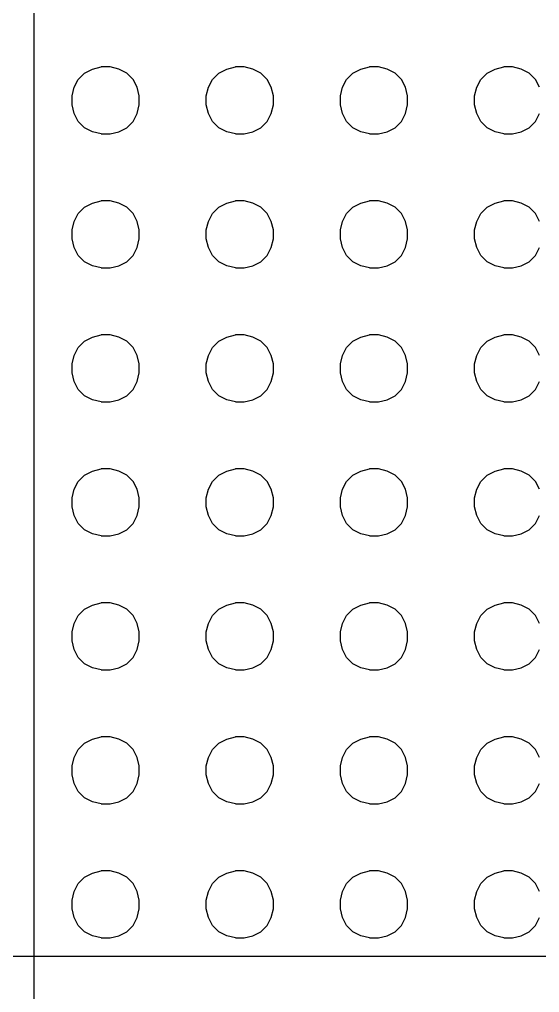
# Model space of a CAD drawing. Header units: inches. Extents: x -1316 to 22433, y -200 to 8737.
# Drawn here: x 250.215 to 251.377, y 597.117 to 599.293 of the extents above; entities that cross this region are included whole.
import ezdxf

# ---------------------------------------------------------------- set-up
doc = ezdxf.new("R2010")
doc.units = ezdxf.units.IN
doc.header["$LTSCALE"] = 10
doc.header["$MEASUREMENT"] = 0
doc.layers.get('0').update_dxf_attribs({"linetype": 'CONTINUOUS'})
for name, color, linetype in [('HATCH', 5, 'CONTINUOUS'), ('S-HDWR', 104, 'CONTINUOUS'), ('S-ROOF', 2, 'CONTINUOUS'), ('S-WALL', 6, 'CONTINUOUS'), ('WALL', 7, 'CONTINUOUS')]:
    doc.layers.add(name, color=color, linetype=linetype)

# ---------------------------------------------------------------- blocks, each defined once
blk = doc.blocks.new('*X345')
at = {"color": 0}
for p, q in [((313.8908, 24.5241), (313.9086, 24.533)), ((313.9086, 24.533), (313.928, 24.5378)), ((313.9479, 24.5378), (313.928, 24.5378)), ((313.9672, 24.533), (313.9479, 24.5378)), ((313.985, 24.5241), (313.9672, 24.533)), ((314.1906, 24.5241), (314.2084, 24.533)), ((314.2084, 24.533), (314.2277, 24.5378)), ((314.2476, 24.5378), (314.2277, 24.5378)), ((314.267, 24.533), (314.2476, 24.5378)), ((314.2848, 24.5241), (314.267, 24.533)), ((314.4903, 24.5241), (314.5081, 24.533)), ((314.5081, 24.533), (314.5275, 24.5378)), ((314.5474, 24.5378), (314.5275, 24.5378)), ((314.5667, 24.533), (314.5474, 24.5378)), ((314.5845, 24.5241), (314.5667, 24.533)), ((314.79, 24.5241), (314.8079, 24.533)), ((314.8079, 24.533), (314.8272, 24.5378)), ((314.8471, 24.5378), (314.8272, 24.5378)), ((314.8664, 24.533), (314.8471, 24.5378)), ((314.8843, 24.5241), (314.8664, 24.533)), ((313.8678, 24.4922), (313.8767, 24.51)), ((313.8767, 24.51), (313.8908, 24.5241)), ((313.9991, 24.51), (313.985, 24.5241)), ((314.008, 24.4922), (313.9991, 24.51)), ((314.1676, 24.4922), (314.1765, 24.51)), ((314.1765, 24.51), (314.1906, 24.5241)), ((314.2989, 24.51), (314.2848, 24.5241)), ((314.3078, 24.4922), (314.2989, 24.51)), ((314.4673, 24.4922), (314.4762, 24.51)), ((314.4762, 24.51), (314.4903, 24.5241)), ((314.5986, 24.51), (314.5845, 24.5241)), ((314.6075, 24.4922), (314.5986, 24.51)), ((314.767, 24.4922), (314.776, 24.51)), ((314.776, 24.51), (314.79, 24.5241)), ((314.8983, 24.51), (314.8843, 24.5241)), ((314.9073, 24.4922), (314.8983, 24.51)), ((313.863, 24.4729), (313.8678, 24.4922)), ((314.0129, 24.4729), (314.008, 24.4922)), ((314.1627, 24.4729), (314.1676, 24.4922)), ((314.3126, 24.4729), (314.3078, 24.4922)), ((314.4625, 24.4729), (314.4673, 24.4922)), ((314.6123, 24.4729), (314.6075, 24.4922)), ((314.7622, 24.4729), (314.767, 24.4922)), ((313.863, 24.4529), (313.863, 24.4729)), ((314.0129, 24.4529), (314.0129, 24.4729)), ((314.1627, 24.4529), (314.1627, 24.4729)), ((314.3126, 24.4529), (314.3126, 24.4729)), ((314.4625, 24.4529), (314.4625, 24.4729)), ((314.6123, 24.4529), (314.6123, 24.4729)), ((314.7622, 24.4529), (314.7622, 24.4729)), ((313.8678, 24.4336), (313.863, 24.4529)), ((314.008, 24.4336), (314.0129, 24.4529)), ((314.1676, 24.4336), (314.1627, 24.4529)), ((314.3078, 24.4336), (314.3126, 24.4529)), ((314.4673, 24.4336), (314.4625, 24.4529)), ((314.6075, 24.4336), (314.6123, 24.4529)), ((314.767, 24.4336), (314.7622, 24.4529)), ((313.8767, 24.4158), (313.8678, 24.4336)), ((313.9991, 24.4158), (314.008, 24.4336)), ((314.1765, 24.4158), (314.1676, 24.4336)), ((314.2989, 24.4158), (314.3078, 24.4336)), ((314.4762, 24.4158), (314.4673, 24.4336)), ((314.5986, 24.4158), (314.6075, 24.4336)), ((314.776, 24.4158), (314.767, 24.4336)), ((314.8983, 24.4158), (314.9073, 24.4336)), ((313.8908, 24.4017), (313.8767, 24.4158)), ((313.9086, 24.3928), (313.8908, 24.4017)), ((313.9672, 24.3928), (313.985, 24.4017)), ((313.985, 24.4017), (313.9991, 24.4158)), ((314.1906, 24.4017), (314.1765, 24.4158)), ((314.2084, 24.3928), (314.1906, 24.4017)), ((314.267, 24.3928), (314.2848, 24.4017)), ((314.2848, 24.4017), (314.2989, 24.4158)), ((314.4903, 24.4017), (314.4762, 24.4158)), ((314.5081, 24.3928), (314.4903, 24.4017)), ((314.5667, 24.3928), (314.5845, 24.4017)), ((314.5845, 24.4017), (314.5986, 24.4158)), ((314.79, 24.4017), (314.776, 24.4158)), ((314.8079, 24.3928), (314.79, 24.4017)), ((314.8664, 24.3928), (314.8843, 24.4017)), ((314.8843, 24.4017), (314.8983, 24.4158)), ((313.928, 24.388), (313.9086, 24.3928)), ((313.928, 24.388), (313.9479, 24.388)), ((313.9479, 24.388), (313.9672, 24.3928)), ((314.2277, 24.388), (314.2084, 24.3928)), ((314.2277, 24.388), (314.2476, 24.388)), ((314.2476, 24.388), (314.267, 24.3928)), ((314.5275, 24.388), (314.5081, 24.3928)), ((314.5275, 24.388), (314.5474, 24.388)), ((314.5474, 24.388), (314.5667, 24.3928)), ((314.8272, 24.388), (314.8079, 24.3928)), ((314.8272, 24.388), (314.8471, 24.388)), ((314.8471, 24.388), (314.8664, 24.3928)), ((313.8908, 24.2243), (313.9086, 24.2333)), ((313.9086, 24.2333), (313.928, 24.2381)), ((313.9479, 24.2381), (313.928, 24.2381)), ((313.9672, 24.2333), (313.9479, 24.2381)), ((313.985, 24.2243), (313.9672, 24.2333)), ((314.1906, 24.2243), (314.2084, 24.2333)), ((314.2084, 24.2333), (314.2277, 24.2381)), ((314.2476, 24.2381), (314.2277, 24.2381)), ((314.267, 24.2333), (314.2476, 24.2381)), ((314.2848, 24.2243), (314.267, 24.2333)), ((314.4903, 24.2243), (314.5081, 24.2333)), ((314.5081, 24.2333), (314.5275, 24.2381)), ((314.5474, 24.2381), (314.5275, 24.2381)), ((314.5667, 24.2333), (314.5474, 24.2381)), ((314.5845, 24.2243), (314.5667, 24.2333)), ((314.79, 24.2243), (314.8079, 24.2333)), ((314.8079, 24.2333), (314.8272, 24.2381)), ((314.8471, 24.2381), (314.8272, 24.2381)), ((314.8664, 24.2333), (314.8471, 24.2381)), ((314.8843, 24.2243), (314.8664, 24.2333)), ((313.8678, 24.1924), (313.8767, 24.2103)), ((313.8767, 24.2103), (313.8908, 24.2243)), ((313.9991, 24.2103), (313.985, 24.2243)), ((314.008, 24.1924), (313.9991, 24.2103)), ((314.1676, 24.1924), (314.1765, 24.2103)), ((314.1765, 24.2103), (314.1906, 24.2243)), ((314.2989, 24.2103), (314.2848, 24.2243)), ((314.3078, 24.1924), (314.2989, 24.2103)), ((314.4673, 24.1924), (314.4762, 24.2103)), ((314.4762, 24.2103), (314.4903, 24.2243)), ((314.5986, 24.2103), (314.5845, 24.2243)), ((314.6075, 24.1924), (314.5986, 24.2103)), ((314.767, 24.1924), (314.776, 24.2103)), ((314.776, 24.2103), (314.79, 24.2243)), ((314.8983, 24.2103), (314.8843, 24.2243)), ((314.9073, 24.1924), (314.8983, 24.2103)), ((313.863, 24.1731), (313.8678, 24.1924)), ((314.0129, 24.1731), (314.008, 24.1924)), ((314.1627, 24.1731), (314.1676, 24.1924)), ((314.3126, 24.1731), (314.3078, 24.1924)), ((314.4625, 24.1731), (314.4673, 24.1924)), ((314.6123, 24.1731), (314.6075, 24.1924)), ((314.7622, 24.1731), (314.767, 24.1924)), ((313.863, 24.1532), (313.863, 24.1731)), ((314.0129, 24.1532), (314.0129, 24.1731)), ((314.1627, 24.1532), (314.1627, 24.1731)), ((314.3126, 24.1532), (314.3126, 24.1731)), ((314.4625, 24.1532), (314.4625, 24.1731)), ((314.6123, 24.1532), (314.6123, 24.1731)), ((314.7622, 24.1532), (314.7622, 24.1731)), ((313.8678, 24.1339), (313.863, 24.1532)), ((314.008, 24.1339), (314.0129, 24.1532)), ((314.1676, 24.1339), (314.1627, 24.1532)), ((314.3078, 24.1339), (314.3126, 24.1532)), ((314.4673, 24.1339), (314.4625, 24.1532)), ((314.6075, 24.1339), (314.6123, 24.1532)), ((314.767, 24.1339), (314.7622, 24.1532)), ((313.8767, 24.116), (313.8678, 24.1339)), ((313.9991, 24.116), (314.008, 24.1339)), ((314.1765, 24.116), (314.1676, 24.1339)), ((314.2989, 24.116), (314.3078, 24.1339)), ((314.4762, 24.116), (314.4673, 24.1339)), ((314.5986, 24.116), (314.6075, 24.1339)), ((314.776, 24.116), (314.767, 24.1339)), ((314.8983, 24.116), (314.9073, 24.1339)), ((313.8908, 24.102), (313.8767, 24.116)), ((313.9086, 24.0931), (313.8908, 24.102)), ((313.9672, 24.0931), (313.985, 24.102)), ((313.985, 24.102), (313.9991, 24.116)), ((314.1906, 24.102), (314.1765, 24.116)), ((314.2084, 24.0931), (314.1906, 24.102)), ((314.267, 24.0931), (314.2848, 24.102)), ((314.2848, 24.102), (314.2989, 24.116)), ((314.4903, 24.102), (314.4762, 24.116)), ((314.5081, 24.0931), (314.4903, 24.102)), ((314.5667, 24.0931), (314.5845, 24.102)), ((314.5845, 24.102), (314.5986, 24.116)), ((314.79, 24.102), (314.776, 24.116)), ((314.8079, 24.0931), (314.79, 24.102)), ((314.8664, 24.0931), (314.8843, 24.102)), ((314.8843, 24.102), (314.8983, 24.116)), ((313.928, 24.0882), (313.9086, 24.093)), ((313.928, 24.0882), (313.9479, 24.0882)), ((313.9479, 24.0882), (313.9672, 24.093)), ((314.2277, 24.0882), (314.2084, 24.093)), ((314.2277, 24.0882), (314.2476, 24.0882)), ((314.2476, 24.0882), (314.267, 24.093)), ((314.5275, 24.0882), (314.5081, 24.093)), ((314.5275, 24.0882), (314.5474, 24.0882)), ((314.5474, 24.0882), (314.5667, 24.093)), ((314.8272, 24.0882), (314.8079, 24.093)), ((314.8272, 24.0882), (314.8471, 24.0882)), ((314.8471, 24.0882), (314.8664, 24.093)), ((313.8767, 23.9105), (313.8908, 23.9246)), ((313.8908, 23.9246), (313.9086, 23.9335)), ((313.9086, 23.9335), (313.928, 23.9383)), ((313.9479, 23.9384), (313.928, 23.9384)), ((313.9672, 23.9335), (313.9479, 23.9383)), ((313.985, 23.9246), (313.9672, 23.9335)), ((313.9991, 23.9105), (313.985, 23.9246)), ((314.1765, 23.9105), (314.1906, 23.9246)), ((314.1906, 23.9246), (314.2084, 23.9335)), ((314.2084, 23.9335), (314.2277, 23.9383)), ((314.2476, 23.9384), (314.2277, 23.9384)), ((314.267, 23.9335), (314.2476, 23.9383)), ((314.2848, 23.9246), (314.267, 23.9335)), ((314.2989, 23.9105), (314.2848, 23.9246)), ((314.4762, 23.9105), (314.4903, 23.9246)), ((314.4903, 23.9246), (314.5081, 23.9335)), ((314.5081, 23.9335), (314.5275, 23.9383)), ((314.5474, 23.9384), (314.5275, 23.9384)), ((314.5667, 23.9335), (314.5474, 23.9383)), ((314.5845, 23.9246), (314.5667, 23.9335)), ((314.5986, 23.9105), (314.5845, 23.9246)), ((314.776, 23.9105), (314.79, 23.9246)), ((314.79, 23.9246), (314.8079, 23.9335)), ((314.8079, 23.9335), (314.8272, 23.9383)), ((314.8471, 23.9384), (314.8272, 23.9384)), ((314.8664, 23.9335), (314.8471, 23.9383)), ((314.8843, 23.9246), (314.8664, 23.9335)), ((314.8983, 23.9105), (314.8843, 23.9246)), ((313.8678, 23.8927), (313.8767, 23.9105)), ((314.008, 23.8927), (313.9991, 23.9105)), ((314.1676, 23.8927), (314.1765, 23.9105)), ((314.3078, 23.8927), (314.2989, 23.9105)), ((314.4673, 23.8927), (314.4762, 23.9105)), ((314.6075, 23.8927), (314.5986, 23.9105)), ((314.767, 23.8927), (314.776, 23.9105)), ((314.9073, 23.8927), (314.8983, 23.9105)), ((313.863, 23.8734), (313.8678, 23.8927)), ((314.0129, 23.8734), (314.008, 23.8927)), ((314.1627, 23.8734), (314.1676, 23.8927)), ((314.3126, 23.8734), (314.3078, 23.8927)), ((314.4625, 23.8734), (314.4673, 23.8927)), ((314.6123, 23.8734), (314.6075, 23.8927)), ((314.7622, 23.8734), (314.767, 23.8927)), ((313.863, 23.8535), (313.863, 23.8734)), ((314.0129, 23.8535), (314.0129, 23.8734)), ((314.1627, 23.8535), (314.1627, 23.8734)), ((314.3126, 23.8535), (314.3126, 23.8734)), ((314.4625, 23.8535), (314.4625, 23.8734)), ((314.6123, 23.8535), (314.6123, 23.8734)), ((314.7622, 23.8535), (314.7622, 23.8734)), ((313.8678, 23.8341), (313.863, 23.8535)), ((313.8767, 23.8163), (313.8678, 23.8341)), ((313.9991, 23.8163), (314.008, 23.8341)), ((314.008, 23.8341), (314.0129, 23.8535)), ((314.1676, 23.8341), (314.1627, 23.8535)), ((314.1765, 23.8163), (314.1676, 23.8341)), ((314.2989, 23.8163), (314.3078, 23.8341)), ((314.3078, 23.8341), (314.3126, 23.8535)), ((314.4673, 23.8341), (314.4625, 23.8535)), ((314.4762, 23.8163), (314.4673, 23.8341)), ((314.5986, 23.8163), (314.6075, 23.8341)), ((314.6075, 23.8341), (314.6123, 23.8535)), ((314.767, 23.8341), (314.7622, 23.8535)), ((314.776, 23.8163), (314.767, 23.8341)), ((314.8983, 23.8163), (314.9073, 23.8341)), ((313.8908, 23.8022), (313.8767, 23.8163)), ((313.985, 23.8022), (313.9991, 23.8163)), ((314.1906, 23.8022), (314.1765, 23.8163)), ((314.2848, 23.8022), (314.2989, 23.8163)), ((314.4903, 23.8022), (314.4762, 23.8163)), ((314.5845, 23.8022), (314.5986, 23.8163)), ((314.79, 23.8022), (314.776, 23.8163)), ((314.8843, 23.8022), (314.8983, 23.8163)), ((313.9086, 23.7933), (313.8908, 23.8022)), ((313.928, 23.7885), (313.9086, 23.7933)), ((313.9479, 23.7885), (313.9672, 23.7933)), ((313.9672, 23.7933), (313.985, 23.8022)), ((314.2084, 23.7933), (314.1906, 23.8022)), ((314.2277, 23.7885), (314.2084, 23.7933)), ((314.2476, 23.7885), (314.267, 23.7933)), ((314.267, 23.7933), (314.2848, 23.8022)), ((314.5081, 23.7933), (314.4903, 23.8022)), ((314.5275, 23.7885), (314.5081, 23.7933)), ((314.5474, 23.7885), (314.5667, 23.7933)), ((314.5667, 23.7933), (314.5845, 23.8022)), ((314.8079, 23.7933), (314.79, 23.8022)), ((314.8272, 23.7885), (314.8079, 23.7933)), ((314.8471, 23.7885), (314.8664, 23.7933)), ((314.8664, 23.7933), (314.8843, 23.8022)), ((313.928, 23.7885), (313.9479, 23.7885)), ((314.2277, 23.7885), (314.2476, 23.7885)), ((314.5275, 23.7885), (314.5474, 23.7885)), ((314.8272, 23.7885), (314.8471, 23.7885)), ((313.9086, 23.6338), (313.928, 23.6386)), ((313.9479, 23.6386), (313.928, 23.6386)), ((313.9672, 23.6338), (313.9479, 23.6386)), ((314.2084, 23.6338), (314.2277, 23.6386)), ((314.2476, 23.6386), (314.2277, 23.6386)), ((314.267, 23.6338), (314.2476, 23.6386)), ((314.5081, 23.6338), (314.5275, 23.6386)), ((314.5474, 23.6386), (314.5275, 23.6386)), ((314.5667, 23.6338), (314.5474, 23.6386)), ((314.8079, 23.6338), (314.8272, 23.6386)), ((314.8471, 23.6386), (314.8272, 23.6386)), ((314.8664, 23.6338), (314.8471, 23.6386)), ((313.8767, 23.6108), (313.8908, 23.6249)), ((313.8908, 23.6249), (313.9086, 23.6338)), ((313.985, 23.6249), (313.9672, 23.6338)), ((313.9991, 23.6108), (313.985, 23.6249)), ((314.1765, 23.6108), (314.1906, 23.6249)), ((314.1906, 23.6249), (314.2084, 23.6338)), ((314.2848, 23.6249), (314.267, 23.6338)), ((314.2989, 23.6108), (314.2848, 23.6249)), ((314.4762, 23.6108), (314.4903, 23.6249)), ((314.4903, 23.6249), (314.5081, 23.6338)), ((314.5845, 23.6249), (314.5667, 23.6338)), ((314.5986, 23.6108), (314.5845, 23.6249)), ((314.776, 23.6108), (314.79, 23.6249)), ((314.79, 23.6249), (314.8079, 23.6338)), ((314.8843, 23.6249), (314.8664, 23.6338)), ((314.8983, 23.6108), (314.8843, 23.6249)), ((313.8678, 23.593), (313.8767, 23.6108)), ((314.008, 23.593), (313.9991, 23.6108)), ((314.1676, 23.593), (314.1765, 23.6108)), ((314.3078, 23.593), (314.2989, 23.6108)), ((314.4673, 23.593), (314.4762, 23.6108)), ((314.6075, 23.593), (314.5986, 23.6108)), ((314.767, 23.593), (314.776, 23.6108)), ((314.9073, 23.593), (314.8983, 23.6108)), ((313.863, 23.5736), (313.8678, 23.593)), ((313.863, 23.5537), (313.863, 23.5736)), ((314.0129, 23.5736), (314.008, 23.593)), ((314.0129, 23.5537), (314.0129, 23.5736)), ((314.1627, 23.5736), (314.1676, 23.593)), ((314.1627, 23.5537), (314.1627, 23.5736)), ((314.3126, 23.5736), (314.3078, 23.593)), ((314.3126, 23.5537), (314.3126, 23.5736)), ((314.4625, 23.5736), (314.4673, 23.593)), ((314.4625, 23.5537), (314.4625, 23.5736)), ((314.6123, 23.5736), (314.6075, 23.593)), ((314.6123, 23.5537), (314.6123, 23.5736)), ((314.7622, 23.5736), (314.767, 23.593)), ((314.7622, 23.5537), (314.7622, 23.5736)), ((313.8678, 23.5344), (313.863, 23.5537)), ((314.008, 23.5344), (314.0129, 23.5537)), ((314.1676, 23.5344), (314.1627, 23.5537)), ((314.3078, 23.5344), (314.3126, 23.5537)), ((314.4673, 23.5344), (314.4625, 23.5537)), ((314.6075, 23.5344), (314.6123, 23.5537)), ((314.767, 23.5344), (314.7622, 23.5537)), ((313.8767, 23.5166), (313.8678, 23.5344)), ((313.9991, 23.5166), (314.008, 23.5344)), ((314.1765, 23.5166), (314.1676, 23.5344)), ((314.2989, 23.5166), (314.3078, 23.5344)), ((314.4762, 23.5166), (314.4673, 23.5344)), ((314.5986, 23.5166), (314.6075, 23.5344)), ((314.776, 23.5166), (314.767, 23.5344)), ((314.8983, 23.5166), (314.9073, 23.5344)), ((313.8908, 23.5025), (313.8767, 23.5166)), ((313.985, 23.5025), (313.9991, 23.5166)), ((314.1906, 23.5025), (314.1765, 23.5166)), ((314.2848, 23.5025), (314.2989, 23.5166)), ((314.4903, 23.5025), (314.4762, 23.5166)), ((314.5845, 23.5025), (314.5986, 23.5166)), ((314.79, 23.5025), (314.776, 23.5166)), ((314.8843, 23.5025), (314.8983, 23.5166)), ((313.9086, 23.4936), (313.8908, 23.5025)), ((313.928, 23.4887), (313.9086, 23.4936)), ((313.928, 23.4887), (313.9479, 23.4887)), ((313.9479, 23.4887), (313.9672, 23.4936)), ((313.9672, 23.4936), (313.985, 23.5025)), ((314.2084, 23.4936), (314.1906, 23.5025)), ((314.2277, 23.4887), (314.2084, 23.4936)), ((314.2277, 23.4887), (314.2476, 23.4887)), ((314.2476, 23.4887), (314.267, 23.4936)), ((314.267, 23.4936), (314.2848, 23.5025)), ((314.5081, 23.4936), (314.4903, 23.5025)), ((314.5275, 23.4887), (314.5081, 23.4936)), ((314.5275, 23.4887), (314.5474, 23.4887)), ((314.5474, 23.4887), (314.5667, 23.4936)), ((314.5667, 23.4936), (314.5845, 23.5025)), ((314.8079, 23.4936), (314.79, 23.5025)), ((314.8272, 23.4887), (314.8079, 23.4936)), ((314.8272, 23.4887), (314.8471, 23.4887)), ((314.8471, 23.4887), (314.8664, 23.4936)), ((314.8664, 23.4936), (314.8843, 23.5025)), ((313.8908, 23.3251), (313.9086, 23.334)), ((313.9086, 23.334), (313.928, 23.3389)), ((313.9479, 23.3389), (313.928, 23.3389)), ((313.9672, 23.334), (313.9479, 23.3389)), ((313.985, 23.3251), (313.9672, 23.334)), ((314.1906, 23.3251), (314.2084, 23.334)), ((314.2084, 23.334), (314.2277, 23.3389)), ((314.2476, 23.3389), (314.2277, 23.3389)), ((314.267, 23.334), (314.2476, 23.3389)), ((314.2848, 23.3251), (314.267, 23.334)), ((314.4903, 23.3251), (314.5081, 23.334)), ((314.5081, 23.334), (314.5275, 23.3389)), ((314.5474, 23.3389), (314.5275, 23.3389)), ((314.5667, 23.334), (314.5474, 23.3389)), ((314.5845, 23.3251), (314.5667, 23.334)), ((314.79, 23.3251), (314.8079, 23.334)), ((314.8079, 23.334), (314.8272, 23.3389)), ((314.8471, 23.3389), (314.8272, 23.3389)), ((314.8664, 23.334), (314.8471, 23.3389)), ((314.8843, 23.3251), (314.8664, 23.334)), ((313.8678, 23.2932), (313.8767, 23.311)), ((313.8767, 23.311), (313.8908, 23.3251)), ((313.9991, 23.311), (313.985, 23.3251)), ((314.008, 23.2932), (313.9991, 23.311)), ((314.1676, 23.2932), (314.1765, 23.311)), ((314.1765, 23.311), (314.1906, 23.3251)), ((314.2989, 23.311), (314.2848, 23.3251)), ((314.3078, 23.2932), (314.2989, 23.311)), ((314.4673, 23.2932), (314.4762, 23.311)), ((314.4762, 23.311), (314.4903, 23.3251)), ((314.5986, 23.311), (314.5845, 23.3251)), ((314.6075, 23.2932), (314.5986, 23.311)), ((314.767, 23.2932), (314.776, 23.311)), ((314.776, 23.311), (314.79, 23.3251)), ((314.8983, 23.311), (314.8843, 23.3251)), ((314.9073, 23.2932), (314.8983, 23.311)), ((313.863, 23.2739), (313.8678, 23.2932)), ((314.0129, 23.2739), (314.008, 23.2932)), ((314.1627, 23.2739), (314.1676, 23.2932)), ((314.3126, 23.2739), (314.3078, 23.2932)), ((314.4625, 23.2739), (314.4673, 23.2932)), ((314.6123, 23.2739), (314.6075, 23.2932)), ((314.7622, 23.2739), (314.767, 23.2932)), ((313.863, 23.254), (313.863, 23.2739)), ((314.0129, 23.254), (314.0129, 23.2739)), ((314.1627, 23.254), (314.1627, 23.2739)), ((314.3126, 23.254), (314.3126, 23.2739)), ((314.4625, 23.254), (314.4625, 23.2739)), ((314.6123, 23.254), (314.6123, 23.2739)), ((314.7622, 23.254), (314.7622, 23.2739)), ((313.8678, 23.2346), (313.863, 23.254)), ((314.008, 23.2346), (314.0129, 23.254)), ((314.1676, 23.2346), (314.1627, 23.254)), ((314.3078, 23.2346), (314.3126, 23.254)), ((314.4673, 23.2346), (314.4625, 23.254)), ((314.6075, 23.2346), (314.6123, 23.254)), ((314.767, 23.2346), (314.7622, 23.254)), ((313.8767, 23.2168), (313.8678, 23.2346)), ((313.9991, 23.2168), (314.008, 23.2346)), ((314.1765, 23.2168), (314.1676, 23.2346)), ((314.2989, 23.2168), (314.3078, 23.2346)), ((314.4762, 23.2168), (314.4673, 23.2346)), ((314.5986, 23.2168), (314.6075, 23.2346)), ((314.776, 23.2168), (314.767, 23.2346)), ((314.8983, 23.2168), (314.9073, 23.2346)), ((313.8908, 23.2027), (313.8767, 23.2168)), ((313.9086, 23.1938), (313.8908, 23.2027)), ((313.9672, 23.1938), (313.985, 23.2027)), ((313.985, 23.2027), (313.9991, 23.2168)), ((314.1906, 23.2027), (314.1765, 23.2168)), ((314.2084, 23.1938), (314.1906, 23.2027)), ((314.267, 23.1938), (314.2848, 23.2027)), ((314.2848, 23.2027), (314.2989, 23.2168)), ((314.4903, 23.2027), (314.4762, 23.2168)), ((314.5081, 23.1938), (314.4903, 23.2027)), ((314.5667, 23.1938), (314.5845, 23.2027)), ((314.5845, 23.2027), (314.5986, 23.2168)), ((314.79, 23.2027), (314.776, 23.2168)), ((314.8079, 23.1938), (314.79, 23.2027)), ((314.8664, 23.1938), (314.8843, 23.2027)), ((314.8843, 23.2027), (314.8983, 23.2168)), ((313.928, 23.189), (313.9086, 23.1938)), ((313.928, 23.189), (313.9479, 23.189)), ((313.9479, 23.189), (313.9672, 23.1938)), ((314.2277, 23.189), (314.2084, 23.1938)), ((314.2277, 23.189), (314.2476, 23.189)), ((314.2476, 23.189), (314.267, 23.1938)), ((314.5275, 23.189), (314.5081, 23.1938)), ((314.5275, 23.189), (314.5474, 23.189)), ((314.5474, 23.189), (314.5667, 23.1938)), ((314.8272, 23.189), (314.8079, 23.1938)), ((314.8272, 23.189), (314.8471, 23.189)), ((314.8471, 23.189), (314.8664, 23.1938)), ((313.8908, 23.0254), (313.9086, 23.0343)), ((313.9086, 23.0343), (313.928, 23.0391)), ((313.9479, 23.0391), (313.928, 23.0391)), ((313.9672, 23.0343), (313.9479, 23.0391)), ((313.985, 23.0254), (313.9672, 23.0343)), ((314.1906, 23.0254), (314.2084, 23.0343)), ((314.2084, 23.0343), (314.2277, 23.0391)), ((314.2476, 23.0391), (314.2277, 23.0391)), ((314.267, 23.0343), (314.2476, 23.0391)), ((314.2848, 23.0254), (314.267, 23.0343)), ((314.4903, 23.0254), (314.5081, 23.0343)), ((314.5081, 23.0343), (314.5275, 23.0391)), ((314.5474, 23.0391), (314.5275, 23.0391)), ((314.5667, 23.0343), (314.5474, 23.0391)), ((314.5845, 23.0254), (314.5667, 23.0343)), ((314.79, 23.0254), (314.8079, 23.0343)), ((314.8079, 23.0343), (314.8272, 23.0391)), ((314.8471, 23.0391), (314.8272, 23.0391)), ((314.8664, 23.0343), (314.8471, 23.0391)), ((314.8843, 23.0254), (314.8664, 23.0343)), ((313.8678, 22.9935), (313.8767, 23.0113)), ((313.8767, 23.0113), (313.8908, 23.0254)), ((313.9991, 23.0113), (313.985, 23.0254)), ((314.008, 22.9935), (313.9991, 23.0113)), ((314.1676, 22.9935), (314.1765, 23.0113)), ((314.1765, 23.0113), (314.1906, 23.0254)), ((314.2989, 23.0113), (314.2848, 23.0254)), ((314.3078, 22.9935), (314.2989, 23.0113)), ((314.4673, 22.9935), (314.4762, 23.0113)), ((314.4762, 23.0113), (314.4903, 23.0254)), ((314.5986, 23.0113), (314.5845, 23.0254)), ((314.6075, 22.9935), (314.5986, 23.0113)), ((314.767, 22.9935), (314.776, 23.0113)), ((314.776, 23.0113), (314.79, 23.0254)), ((314.8983, 23.0113), (314.8843, 23.0254)), ((314.9073, 22.9935), (314.8983, 23.0113)), ((313.863, 22.9742), (313.8678, 22.9935)), ((314.0129, 22.9742), (314.008, 22.9935)), ((314.1627, 22.9742), (314.1676, 22.9935)), ((314.3126, 22.9742), (314.3078, 22.9935)), ((314.4625, 22.9742), (314.4673, 22.9935)), ((314.6123, 22.9742), (314.6075, 22.9935)), ((314.7622, 22.9742), (314.767, 22.9935)), ((313.863, 22.9542), (313.863, 22.9742)), ((314.0129, 22.9542), (314.0129, 22.9742)), ((314.1627, 22.9542), (314.1627, 22.9742)), ((314.3126, 22.9542), (314.3126, 22.9742)), ((314.4625, 22.9542), (314.4625, 22.9742)), ((314.6123, 22.9542), (314.6123, 22.9742)), ((314.7622, 22.9542), (314.7622, 22.9742)), ((313.8678, 22.9349), (313.863, 22.9542)), ((314.008, 22.9349), (314.0129, 22.9542)), ((314.1676, 22.9349), (314.1627, 22.9542)), ((314.3078, 22.9349), (314.3126, 22.9542)), ((314.4673, 22.9349), (314.4625, 22.9542)), ((314.6075, 22.9349), (314.6123, 22.9542)), ((314.767, 22.9349), (314.7622, 22.9542)), ((313.8767, 22.9171), (313.8678, 22.9349)), ((313.9991, 22.9171), (314.008, 22.9349)), ((314.1765, 22.9171), (314.1676, 22.9349)), ((314.2989, 22.9171), (314.3078, 22.9349)), ((314.4762, 22.9171), (314.4673, 22.9349)), ((314.5986, 22.9171), (314.6075, 22.9349)), ((314.776, 22.9171), (314.767, 22.9349)), ((314.8983, 22.9171), (314.9073, 22.9349)), ((313.8908, 22.903), (313.8767, 22.9171)), ((313.9086, 22.8941), (313.8908, 22.903)), ((313.9672, 22.8941), (313.985, 22.903)), ((313.985, 22.903), (313.9991, 22.9171)), ((314.1906, 22.903), (314.1765, 22.9171)), ((314.2084, 22.8941), (314.1906, 22.903)), ((314.267, 22.8941), (314.2848, 22.903)), ((314.2848, 22.903), (314.2989, 22.9171)), ((314.4903, 22.903), (314.4762, 22.9171)), ((314.5081, 22.8941), (314.4903, 22.903)), ((314.5667, 22.8941), (314.5845, 22.903)), ((314.5845, 22.903), (314.5986, 22.9171)), ((314.79, 22.903), (314.776, 22.9171)), ((314.8079, 22.8941), (314.79, 22.903)), ((314.8664, 22.8941), (314.8843, 22.903)), ((314.8843, 22.903), (314.8983, 22.9171)), ((313.928, 22.8893), (313.9086, 22.8941)), ((313.928, 22.8893), (313.9479, 22.8893)), ((313.9479, 22.8893), (313.9672, 22.8941)), ((314.2277, 22.8893), (314.2084, 22.8941)), ((314.2277, 22.8893), (314.2476, 22.8893)), ((314.2476, 22.8893), (314.267, 22.8941)), ((314.5275, 22.8893), (314.5081, 22.8941)), ((314.5275, 22.8893), (314.5474, 22.8893)), ((314.5474, 22.8893), (314.5667, 22.8941)), ((314.8272, 22.8893), (314.8079, 22.8941)), ((314.8272, 22.8893), (314.8471, 22.8893)), ((314.8471, 22.8893), (314.8664, 22.8941)), ((313.8767, 22.7116), (313.8908, 22.7257)), ((313.8908, 22.7257), (313.9086, 22.7346)), ((313.9086, 22.7346), (313.928, 22.7394)), ((313.9479, 22.7394), (313.928, 22.7394)), ((313.9672, 22.7346), (313.9479, 22.7394)), ((313.985, 22.7257), (313.9672, 22.7346)), ((313.9991, 22.7116), (313.985, 22.7257)), ((314.1765, 22.7116), (314.1906, 22.7257)), ((314.1906, 22.7257), (314.2084, 22.7346)), ((314.2084, 22.7346), (314.2277, 22.7394)), ((314.2476, 22.7394), (314.2277, 22.7394)), ((314.267, 22.7346), (314.2476, 22.7394)), ((314.2848, 22.7257), (314.267, 22.7346)), ((314.2989, 22.7116), (314.2848, 22.7257)), ((314.4762, 22.7116), (314.4903, 22.7257)), ((314.4903, 22.7257), (314.5081, 22.7346)), ((314.5081, 22.7346), (314.5275, 22.7394)), ((314.5474, 22.7394), (314.5275, 22.7394)), ((314.5667, 22.7346), (314.5474, 22.7394)), ((314.5845, 22.7257), (314.5667, 22.7346)), ((314.5986, 22.7116), (314.5845, 22.7257)), ((314.776, 22.7116), (314.79, 22.7257)), ((314.79, 22.7257), (314.8079, 22.7346)), ((314.8079, 22.7346), (314.8272, 22.7394)), ((314.8471, 22.7394), (314.8272, 22.7394)), ((314.8664, 22.7346), (314.8471, 22.7394)), ((314.8843, 22.7257), (314.8664, 22.7346)), ((314.8983, 22.7116), (314.8843, 22.7257)), ((313.8678, 22.6937), (313.8767, 22.7116)), ((314.008, 22.6937), (313.9991, 22.7116)), ((314.1676, 22.6937), (314.1765, 22.7116)), ((314.3078, 22.6937), (314.2989, 22.7116)), ((314.4673, 22.6937), (314.4762, 22.7116)), ((314.6075, 22.6937), (314.5986, 22.7116)), ((314.767, 22.6937), (314.776, 22.7116)), ((314.9073, 22.6937), (314.8983, 22.7116)), ((313.863, 22.6744), (313.8678, 22.6937)), ((314.0129, 22.6744), (314.008, 22.6937)), ((314.1627, 22.6744), (314.1676, 22.6937)), ((314.3126, 22.6744), (314.3078, 22.6937)), ((314.4625, 22.6744), (314.4673, 22.6937)), ((314.6123, 22.6744), (314.6075, 22.6937)), ((314.7622, 22.6744), (314.767, 22.6937)), ((313.863, 22.6545), (313.863, 22.6744)), ((314.0129, 22.6545), (314.0129, 22.6744)), ((314.1627, 22.6545), (314.1627, 22.6744)), ((314.3126, 22.6545), (314.3126, 22.6744)), ((314.4625, 22.6545), (314.4625, 22.6744)), ((314.6123, 22.6545), (314.6123, 22.6744)), ((314.7622, 22.6545), (314.7622, 22.6744)), ((313.8678, 22.6352), (313.863, 22.6545)), ((314.008, 22.6352), (314.0129, 22.6545)), ((314.1676, 22.6352), (314.1627, 22.6545)), ((314.3078, 22.6352), (314.3126, 22.6545)), ((314.4673, 22.6352), (314.4625, 22.6545)), ((314.6075, 22.6352), (314.6123, 22.6545)), ((314.767, 22.6352), (314.7622, 22.6545)), ((313.8767, 22.6174), (313.8678, 22.6352)), ((313.8908, 22.6033), (313.8767, 22.6174)), ((313.985, 22.6033), (313.9991, 22.6174)), ((313.9991, 22.6174), (314.008, 22.6352)), ((314.1765, 22.6174), (314.1676, 22.6352)), ((314.1906, 22.6033), (314.1765, 22.6174)), ((314.2848, 22.6033), (314.2989, 22.6174)), ((314.2989, 22.6174), (314.3078, 22.6352)), ((314.4762, 22.6174), (314.4673, 22.6352)), ((314.4903, 22.6033), (314.4762, 22.6174)), ((314.5845, 22.6033), (314.5986, 22.6174)), ((314.5986, 22.6174), (314.6075, 22.6352)), ((314.776, 22.6174), (314.767, 22.6352)), ((314.79, 22.6033), (314.776, 22.6174)), ((314.8843, 22.6033), (314.8983, 22.6174)), ((314.8983, 22.6174), (314.9073, 22.6352)), ((313.9086, 22.5944), (313.8908, 22.6033)), ((313.928, 22.5895), (313.9086, 22.5944)), ((313.9479, 22.5895), (313.9672, 22.5944)), ((313.9672, 22.5944), (313.985, 22.6033)), ((314.2084, 22.5944), (314.1906, 22.6033)), ((314.2277, 22.5895), (314.2084, 22.5944)), ((314.2476, 22.5895), (314.267, 22.5944)), ((314.267, 22.5944), (314.2848, 22.6033)), ((314.5081, 22.5944), (314.4903, 22.6033)), ((314.5275, 22.5895), (314.5081, 22.5944)), ((314.5474, 22.5895), (314.5667, 22.5944)), ((314.5667, 22.5944), (314.5845, 22.6033)), ((314.8079, 22.5944), (314.79, 22.6033)), ((314.8272, 22.5895), (314.8079, 22.5944)), ((314.8471, 22.5895), (314.8664, 22.5944)), ((314.8664, 22.5944), (314.8843, 22.6033)), ((313.928, 22.5895), (313.9479, 22.5895)), ((314.2277, 22.5895), (314.2476, 22.5895)), ((314.5275, 22.5895), (314.5474, 22.5895)), ((314.8272, 22.5895), (314.8471, 22.5895))]:
    blk.add_line(p, q, dxfattribs=at)
blk = doc.blocks.new('3X6NP')
at = {"layer": 'WALL'}
blk.add_line((0, 0), (6, 0), dxfattribs=at)
at = {"layer": 'HATCH'}
blk.add_blockref('*X345', (-310.8154, -22.5489), dxfattribs=at)
blk = doc.blocks.new('EH CRLSP')
at = {"layer": 'S-WALL'}
for q in [(0, -93.5), (0, -95)]:
    blk.add_line((0, 0), q, dxfattribs=at)
at = {"layer": 'S-HDWR'}
blk.add_blockref('3X6NP', (-2.9621, -50.2674), dxfattribs=at)
blk = doc.blocks.new('*U666')
blk.add_blockref('EH CRLSP', (-30.6094, 110.7852))

msp = doc.modelspace()

# ---------------------------------------------------------------- block references
at = {"layer": 'S-ROOF'}
msp.add_blockref('*U666', (280.85632, 536.68049), dxfattribs=at)

doc.saveas('drawing.dxf')
